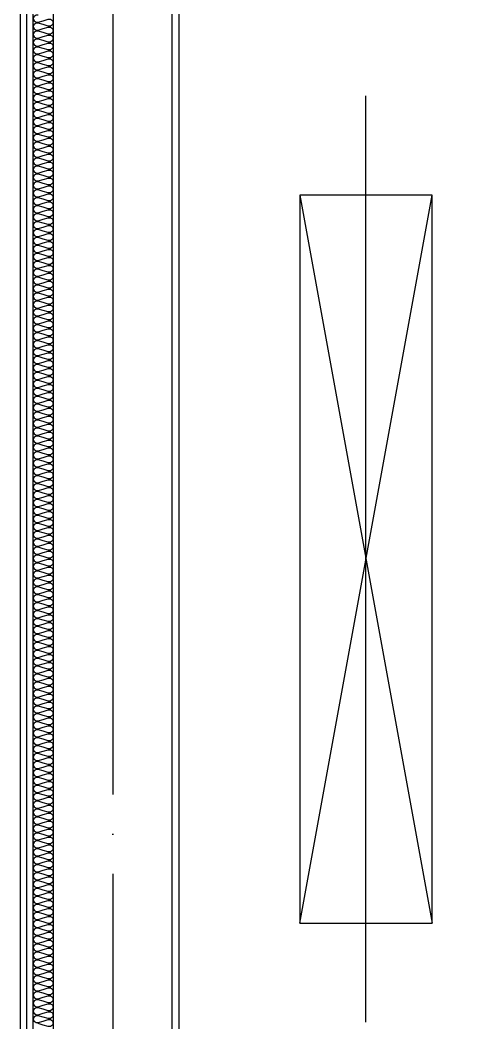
# Model space of a CAD drawing. Extents: x 0 to 40850, y 0 to 28500.
# Drawn here: x 9928 to 10608, y 10947 to 12462 of the extents above; entities that cross this region are included whole.
import ezdxf

# ---------------------------------------------------------------- set-up
doc = ezdxf.new("R2010")
doc.units = 0
doc.header["$LTSCALE"] = 60
doc.header["$MEASUREMENT"] = 0
doc.linetypes.add('CEN', pattern=[62, 60, -1, 0, -1])
for name, color, linetype in [('2', 2, 'CONTINUOUS'), ('4', 4, 'CONTINUOUS'), ('7', 7, 'CONTINUOUS'), ('8', 8, 'CONTINUOUS'), ('CEN', 1, 'CEN'), ('INSUL', 9, 'CONTINUOUS')]:
    doc.layers.add(name, color=color, linetype=linetype)

msp = doc.modelspace()

# ---------------------------------------------------------------- linework, layer by layer
at = {"layer": '2'}
for p, q in [((9938.3, 9767), (9938.3, 13547)), ((9948.3, 9777), (9948.3, 13547))]:
    msp.add_line(p, q, dxfattribs=at)
at = {"layer": '4'}
for p, q in [((10451.2, 10947.5), (10451.2, 12347.5)), ((10351.2, 12197.5), (10551.2, 11097.5)), ((10351.2, 11097.5), (10551.2, 12197.5))]:
    msp.add_line(p, q, dxfattribs=at)
msp.add_lwpolyline([(10351.2, 11097.5), (10551.2, 11097.5), (10551.2, 12197.5), (10351.2, 12197.5)], close=True, dxfattribs=at)
at = {"layer": '7'}
msp.add_lwpolyline([(12018.3, 12687), (12018.3, 12507), (12778.3, 12507), (12778.3, 9947), (10158.3, 9947), (10158.3, 12507), (10918.3, 12507), (10918.3, 12687), (10158.3, 12687), (10158.3, 13587), (9978.3, 13587), (9978.3, 10402), (9988.3, 10392), (9988.3, 9957), (9978.3, 9957), (9978.3, 9767), (12958.3, 9767), (12958.3, 9957), (12948.3, 9957), (12948.3, 10392), (12958.3, 10402), (12958.3, 13587), (12778.3, 13587), (12778.3, 12687)], close=True, dxfattribs=at)
at = {"layer": '8'}
for p, q in [((9928.3, 22332), (9928.3, 6042)), ((10168.3, 22332), (10168.3, 6042))]:
    msp.add_line(p, q, dxfattribs=at)
at = {"layer": 'CEN'}
msp.add_line((10068.3, 22332), (10068.3, 6042), dxfattribs=at)
at = {"layer": 'INSUL'}
for points in [[(9955.8, 12469.5), (9952.5, 12469.5), (9949.5, 12467.7), (9948.3, 12464.4), (9949.5, 12461.1), (9952.5, 12459), (9955.8, 12459), (9963.3, 12461.3), (9970.8, 12463.5), (9974.1, 12463.5), (9977.1, 12461.7), (9978.3, 12458.4), (9977.1, 12455.1), (9974.1, 12453), (9970.8, 12453), (9963.3, 12455.3), (9955.8, 12457.5)], [(9955.8, 12457.5), (9952.5, 12457.5), (9949.5, 12455.7), (9948.3, 12452.4), (9949.5, 12449.1), (9952.5, 12447), (9955.8, 12447), (9963.3, 12449.3), (9970.8, 12451.5), (9974.1, 12451.5), (9977.1, 12449.7), (9978.3, 12446.4), (9977.1, 12443.1), (9974.1, 12441), (9970.8, 12441), (9963.3, 12443.3), (9955.8, 12445.5)], [(9955.8, 12445.5), (9952.5, 12445.5), (9949.5, 12443.7), (9948.3, 12440.4), (9949.5, 12437.1), (9952.5, 12435), (9955.8, 12435), (9963.3, 12437.3), (9970.8, 12439.5), (9974.1, 12439.5), (9977.1, 12437.7), (9978.3, 12434.4), (9977.1, 12431.1), (9974.1, 12429), (9970.8, 12429), (9963.3, 12431.3), (9955.8, 12433.5)], [(9955.8, 12433.5), (9952.5, 12433.5), (9949.5, 12431.7), (9948.3, 12428.4), (9949.5, 12425.1), (9952.5, 12423), (9955.8, 12423), (9963.3, 12425.3), (9970.8, 12427.5), (9974.1, 12427.5), (9977.1, 12425.7), (9978.3, 12422.4), (9977.1, 12419.1), (9974.1, 12417), (9970.8, 12417), (9963.3, 12419.3), (9955.8, 12421.5)], [(9955.8, 12421.5), (9952.5, 12421.5), (9949.5, 12419.7), (9948.3, 12416.4), (9949.5, 12413.1), (9952.5, 12411), (9955.8, 12411), (9963.3, 12413.3), (9970.8, 12415.5), (9974.1, 12415.5), (9977.1, 12413.7), (9978.3, 12410.4), (9977.1, 12407.1), (9974.1, 12405), (9970.8, 12405), (9963.3, 12407.3), (9955.8, 12409.5)], [(9955.8, 12409.5), (9952.5, 12409.5), (9949.5, 12407.7), (9948.3, 12404.4), (9949.5, 12401.1), (9952.5, 12399), (9955.8, 12399), (9963.3, 12401.3), (9970.8, 12403.5), (9974.1, 12403.5), (9977.1, 12401.7), (9978.3, 12398.4), (9977.1, 12395.1), (9974.1, 12393), (9970.8, 12393), (9963.3, 12395.3), (9955.8, 12397.5)], [(9955.8, 12397.5), (9952.5, 12397.5), (9949.5, 12395.7), (9948.3, 12392.4), (9949.5, 12389.1), (9952.5, 12387), (9955.8, 12387), (9963.3, 12389.3), (9970.8, 12391.5), (9974.1, 12391.5), (9977.1, 12389.7), (9978.3, 12386.4), (9977.1, 12383.1), (9974.1, 12381), (9970.8, 12381), (9963.3, 12383.3), (9955.8, 12385.5)], [(9955.8, 12385.5), (9952.5, 12385.5), (9949.5, 12383.7), (9948.3, 12380.4), (9949.5, 12377.1), (9952.5, 12375), (9955.8, 12375), (9963.3, 12377.3), (9970.8, 12379.5), (9974.1, 12379.5), (9977.1, 12377.7), (9978.3, 12374.4), (9977.1, 12371.1), (9974.1, 12369), (9970.8, 12369), (9963.3, 12371.3), (9955.8, 12373.5)], [(9955.8, 12373.5), (9952.5, 12373.5), (9949.5, 12371.7), (9948.3, 12368.4), (9949.5, 12365.1), (9952.5, 12363), (9955.8, 12363), (9963.3, 12365.3), (9970.8, 12367.5), (9974.1, 12367.5), (9977.1, 12365.7), (9978.3, 12362.4), (9977.1, 12359.1), (9974.1, 12357), (9970.8, 12357), (9963.3, 12359.3), (9955.8, 12361.5)], [(9955.8, 12361.5), (9952.5, 12361.5), (9949.5, 12359.7), (9948.3, 12356.4), (9949.5, 12353.1), (9952.5, 12351), (9955.8, 12351), (9963.3, 12353.3), (9970.8, 12355.5), (9974.1, 12355.5), (9977.1, 12353.7), (9978.3, 12350.4), (9977.1, 12347.1), (9974.1, 12345), (9970.8, 12345), (9963.3, 12347.3), (9955.8, 12349.5)], [(9955.8, 12349.5), (9952.5, 12349.5), (9949.5, 12347.7), (9948.3, 12344.4), (9949.5, 12341.1), (9952.5, 12339), (9955.8, 12339), (9963.3, 12341.3), (9970.8, 12343.5), (9974.1, 12343.5), (9977.1, 12341.7), (9978.3, 12338.4), (9977.1, 12335.1), (9974.1, 12333), (9970.8, 12333), (9963.3, 12335.3), (9955.8, 12337.5)], [(9955.8, 12337.5), (9952.5, 12337.5), (9949.5, 12335.7), (9948.3, 12332.4), (9949.5, 12329.1), (9952.5, 12327), (9955.8, 12327), (9963.3, 12329.3), (9970.8, 12331.5), (9974.1, 12331.5), (9977.1, 12329.7), (9978.3, 12326.4), (9977.1, 12323.1), (9974.1, 12321), (9970.8, 12321), (9963.3, 12323.3), (9955.8, 12325.5)], [(9955.8, 12325.5), (9952.5, 12325.5), (9949.5, 12323.7), (9948.3, 12320.4), (9949.5, 12317.1), (9952.5, 12315), (9955.8, 12315), (9963.3, 12317.3), (9970.8, 12319.5), (9974.1, 12319.5), (9977.1, 12317.7), (9978.3, 12314.4), (9977.1, 12311.1), (9974.1, 12309), (9970.8, 12309), (9963.3, 12311.3), (9955.8, 12313.5)], [(9955.8, 12313.5), (9952.5, 12313.5), (9949.5, 12311.7), (9948.3, 12308.4), (9949.5, 12305.1), (9952.5, 12303), (9955.8, 12303), (9963.3, 12305.3), (9970.8, 12307.5), (9974.1, 12307.5), (9977.1, 12305.7), (9978.3, 12302.4), (9977.1, 12299.1), (9974.1, 12297), (9970.8, 12297), (9963.3, 12299.3), (9955.8, 12301.5)], [(9955.8, 12301.5), (9952.5, 12301.5), (9949.5, 12299.7), (9948.3, 12296.4), (9949.5, 12293.1), (9952.5, 12291), (9955.8, 12291), (9963.3, 12293.3), (9970.8, 12295.5), (9974.1, 12295.5), (9977.1, 12293.7), (9978.3, 12290.4), (9977.1, 12287.1), (9974.1, 12285), (9970.8, 12285), (9963.3, 12287.3), (9955.8, 12289.5)], [(9955.8, 12289.5), (9952.5, 12289.5), (9949.5, 12287.7), (9948.3, 12284.4), (9949.5, 12281.1), (9952.5, 12279), (9955.8, 12279), (9963.3, 12281.3), (9970.8, 12283.5), (9974.1, 12283.5), (9977.1, 12281.7), (9978.3, 12278.4), (9977.1, 12275.1), (9974.1, 12273), (9970.8, 12273), (9963.3, 12275.3), (9955.8, 12277.5)], [(9955.8, 12277.5), (9952.5, 12277.5), (9949.5, 12275.7), (9948.3, 12272.4), (9949.5, 12269.1), (9952.5, 12267), (9955.8, 12267), (9963.3, 12269.3), (9970.8, 12271.5), (9974.1, 12271.5), (9977.1, 12269.7), (9978.3, 12266.4), (9977.1, 12263.1), (9974.1, 12261), (9970.8, 12261), (9963.3, 12263.3), (9955.8, 12265.5)], [(9955.8, 12265.5), (9952.5, 12265.5), (9949.5, 12263.7), (9948.3, 12260.4), (9949.5, 12257.1), (9952.5, 12255), (9955.8, 12255), (9963.3, 12257.3), (9970.8, 12259.5), (9974.1, 12259.5), (9977.1, 12257.7), (9978.3, 12254.4), (9977.1, 12251.1), (9974.1, 12249), (9970.8, 12249), (9963.3, 12251.3), (9955.8, 12253.5)], [(9955.8, 12253.5), (9952.5, 12253.5), (9949.5, 12251.7), (9948.3, 12248.4), (9949.5, 12245.1), (9952.5, 12243), (9955.8, 12243), (9963.3, 12245.3), (9970.8, 12247.5), (9974.1, 12247.5), (9977.1, 12245.7), (9978.3, 12242.4), (9977.1, 12239.1), (9974.1, 12237), (9970.8, 12237), (9963.3, 12239.3), (9955.8, 12241.5)], [(9955.8, 12241.5), (9952.5, 12241.5), (9949.5, 12239.7), (9948.3, 12236.4), (9949.5, 12233.1), (9952.5, 12231), (9955.8, 12231), (9963.3, 12233.3), (9970.8, 12235.5), (9974.1, 12235.5), (9977.1, 12233.7), (9978.3, 12230.4), (9977.1, 12227.1), (9974.1, 12225), (9970.8, 12225), (9963.3, 12227.3), (9955.8, 12229.5)], [(9955.8, 12229.5), (9952.5, 12229.5), (9949.5, 12227.7), (9948.3, 12224.4), (9949.5, 12221.1), (9952.5, 12219), (9955.8, 12219), (9963.3, 12221.3), (9970.8, 12223.5), (9974.1, 12223.5), (9977.1, 12221.7), (9978.3, 12218.4), (9977.1, 12215.1), (9974.1, 12213), (9970.8, 12213), (9963.3, 12215.3), (9955.8, 12217.5)], [(9955.8, 12217.5), (9952.5, 12217.5), (9949.5, 12215.7), (9948.3, 12212.4), (9949.5, 12209.1), (9952.5, 12207), (9955.8, 12207), (9963.3, 12209.3), (9970.8, 12211.5), (9974.1, 12211.5), (9977.1, 12209.7), (9978.3, 12206.4), (9977.1, 12203.1), (9974.1, 12201), (9970.8, 12201), (9963.3, 12203.3), (9955.8, 12205.5)], [(9955.8, 12205.5), (9952.5, 12205.5), (9949.5, 12203.7), (9948.3, 12200.4), (9949.5, 12197.1), (9952.5, 12195), (9955.8, 12195), (9963.3, 12197.3), (9970.8, 12199.5), (9974.1, 12199.5), (9977.1, 12197.7), (9978.3, 12194.4), (9977.1, 12191.1), (9974.1, 12189), (9970.8, 12189), (9963.3, 12191.3), (9955.8, 12193.5)], [(9955.8, 12193.5), (9952.5, 12193.5), (9949.5, 12191.7), (9948.3, 12188.4), (9949.5, 12185.1), (9952.5, 12183), (9955.8, 12183), (9963.3, 12185.3), (9970.8, 12187.5), (9974.1, 12187.5), (9977.1, 12185.7), (9978.3, 12182.4), (9977.1, 12179.1), (9974.1, 12177), (9970.8, 12177), (9963.3, 12179.3), (9955.8, 12181.5)], [(9955.8, 12181.5), (9952.5, 12181.5), (9949.5, 12179.7), (9948.3, 12176.4), (9949.5, 12173.1), (9952.5, 12171), (9955.8, 12171), (9963.3, 12173.3), (9970.8, 12175.5), (9974.1, 12175.5), (9977.1, 12173.7), (9978.3, 12170.4), (9977.1, 12167.1), (9974.1, 12165), (9970.8, 12165), (9963.3, 12167.3), (9955.8, 12169.5)], [(9955.8, 12169.5), (9952.5, 12169.5), (9949.5, 12167.7), (9948.3, 12164.4), (9949.5, 12161.1), (9952.5, 12159), (9955.8, 12159), (9963.3, 12161.3), (9970.8, 12163.5), (9974.1, 12163.5), (9977.1, 12161.7), (9978.3, 12158.4), (9977.1, 12155.1), (9974.1, 12153), (9970.8, 12153), (9963.3, 12155.3), (9955.8, 12157.5)], [(9955.8, 12157.5), (9952.5, 12157.5), (9949.5, 12155.7), (9948.3, 12152.4), (9949.5, 12149.1), (9952.5, 12147), (9955.8, 12147), (9963.3, 12149.3), (9970.8, 12151.5), (9974.1, 12151.5), (9977.1, 12149.7), (9978.3, 12146.4), (9977.1, 12143.1), (9974.1, 12141), (9970.8, 12141), (9963.3, 12143.3), (9955.8, 12145.5)], [(9955.8, 12145.5), (9952.5, 12145.5), (9949.5, 12143.7), (9948.3, 12140.4), (9949.5, 12137.1), (9952.5, 12135), (9955.8, 12135), (9963.3, 12137.3), (9970.8, 12139.5), (9974.1, 12139.5), (9977.1, 12137.7), (9978.3, 12134.4), (9977.1, 12131.1), (9974.1, 12129), (9970.8, 12129), (9963.3, 12131.3), (9955.8, 12133.5)], [(9955.8, 12133.5), (9952.5, 12133.5), (9949.5, 12131.7), (9948.3, 12128.4), (9949.5, 12125.1), (9952.5, 12123), (9955.8, 12123), (9963.3, 12125.3), (9970.8, 12127.5), (9974.1, 12127.5), (9977.1, 12125.7), (9978.3, 12122.4), (9977.1, 12119.1), (9974.1, 12117), (9970.8, 12117), (9963.3, 12119.3), (9955.8, 12121.5)], [(9955.8, 12121.5), (9952.5, 12121.5), (9949.5, 12119.7), (9948.3, 12116.4), (9949.5, 12113.1), (9952.5, 12111), (9955.8, 12111), (9963.3, 12113.3), (9970.8, 12115.5), (9974.1, 12115.5), (9977.1, 12113.7), (9978.3, 12110.4), (9977.1, 12107.1), (9974.1, 12105), (9970.8, 12105), (9963.3, 12107.3), (9955.8, 12109.5)], [(9955.8, 12109.5), (9952.5, 12109.5), (9949.5, 12107.7), (9948.3, 12104.4), (9949.5, 12101.1), (9952.5, 12099), (9955.8, 12099), (9963.3, 12101.3), (9970.8, 12103.5), (9974.1, 12103.5), (9977.1, 12101.7), (9978.3, 12098.4), (9977.1, 12095.1), (9974.1, 12093), (9970.8, 12093), (9963.3, 12095.3), (9955.8, 12097.5)], [(9955.8, 12097.5), (9952.5, 12097.5), (9949.5, 12095.7), (9948.3, 12092.4), (9949.5, 12089.1), (9952.5, 12087), (9955.8, 12087), (9963.3, 12089.3), (9970.8, 12091.5), (9974.1, 12091.5), (9977.1, 12089.7), (9978.3, 12086.4), (9977.1, 12083.1), (9974.1, 12081), (9970.8, 12081), (9963.3, 12083.3), (9955.8, 12085.5)], [(9955.8, 12085.5), (9952.5, 12085.5), (9949.5, 12083.7), (9948.3, 12080.4), (9949.5, 12077.1), (9952.5, 12075), (9955.8, 12075), (9963.3, 12077.3), (9970.8, 12079.5), (9974.1, 12079.5), (9977.1, 12077.7), (9978.3, 12074.4), (9977.1, 12071.1), (9974.1, 12069), (9970.8, 12069), (9963.3, 12071.3), (9955.8, 12073.5)], [(9955.8, 12073.5), (9952.5, 12073.5), (9949.5, 12071.7), (9948.3, 12068.4), (9949.5, 12065.1), (9952.5, 12063), (9955.8, 12063), (9963.3, 12065.3), (9970.8, 12067.5), (9974.1, 12067.5), (9977.1, 12065.7), (9978.3, 12062.4), (9977.1, 12059.1), (9974.1, 12057), (9970.8, 12057), (9963.3, 12059.3), (9955.8, 12061.5)], [(9955.8, 12061.5), (9952.5, 12061.5), (9949.5, 12059.7), (9948.3, 12056.4), (9949.5, 12053.1), (9952.5, 12051), (9955.8, 12051), (9963.3, 12053.3), (9970.8, 12055.5), (9974.1, 12055.5), (9977.1, 12053.7), (9978.3, 12050.4), (9977.1, 12047.1), (9974.1, 12045), (9970.8, 12045), (9963.3, 12047.3), (9955.8, 12049.5)], [(9955.8, 12049.5), (9952.5, 12049.5), (9949.5, 12047.7), (9948.3, 12044.4), (9949.5, 12041.1), (9952.5, 12039), (9955.8, 12039), (9963.3, 12041.3), (9970.8, 12043.5), (9974.1, 12043.5), (9977.1, 12041.7), (9978.3, 12038.4), (9977.1, 12035.1), (9974.1, 12033), (9970.8, 12033), (9963.3, 12035.3), (9955.8, 12037.5)], [(9955.8, 12037.5), (9952.5, 12037.5), (9949.5, 12035.7), (9948.3, 12032.4), (9949.5, 12029.1), (9952.5, 12027), (9955.8, 12027), (9963.3, 12029.3), (9970.8, 12031.5), (9974.1, 12031.5), (9977.1, 12029.7), (9978.3, 12026.4), (9977.1, 12023.1), (9974.1, 12021), (9970.8, 12021), (9963.3, 12023.3), (9955.8, 12025.5)], [(9955.8, 12025.5), (9952.5, 12025.5), (9949.5, 12023.7), (9948.3, 12020.4), (9949.5, 12017.1), (9952.5, 12015), (9955.8, 12015), (9963.3, 12017.3), (9970.8, 12019.5), (9974.1, 12019.5), (9977.1, 12017.7), (9978.3, 12014.4), (9977.1, 12011.1), (9974.1, 12009), (9970.8, 12009), (9963.3, 12011.3), (9955.8, 12013.5)], [(9955.8, 12013.5), (9952.5, 12013.5), (9949.5, 12011.7), (9948.3, 12008.4), (9949.5, 12005.1), (9952.5, 12003), (9955.8, 12003), (9963.3, 12005.3), (9970.8, 12007.5), (9974.1, 12007.5), (9977.1, 12005.7), (9978.3, 12002.4), (9977.1, 11999.1), (9974.1, 11997), (9970.8, 11997), (9963.3, 11999.3), (9955.8, 12001.5)], [(9955.8, 12001.5), (9952.5, 12001.5), (9949.5, 11999.7), (9948.3, 11996.4), (9949.5, 11993.1), (9952.5, 11991), (9955.8, 11991), (9963.3, 11993.3), (9970.8, 11995.5), (9974.1, 11995.5), (9977.1, 11993.7), (9978.3, 11990.4), (9977.1, 11987.1), (9974.1, 11985), (9970.8, 11985), (9963.3, 11987.3), (9955.8, 11989.5)], [(9955.8, 11989.5), (9952.5, 11989.5), (9949.5, 11987.7), (9948.3, 11984.4), (9949.5, 11981.1), (9952.5, 11979), (9955.8, 11979), (9963.3, 11981.3), (9970.8, 11983.5), (9974.1, 11983.5), (9977.1, 11981.7), (9978.3, 11978.4), (9977.1, 11975.1), (9974.1, 11973), (9970.8, 11973), (9963.3, 11975.3), (9955.8, 11977.5)], [(9955.8, 11977.5), (9952.5, 11977.5), (9949.5, 11975.7), (9948.3, 11972.4), (9949.5, 11969.1), (9952.5, 11967), (9955.8, 11967), (9963.3, 11969.3), (9970.8, 11971.5), (9974.1, 11971.5), (9977.1, 11969.7), (9978.3, 11966.4), (9977.1, 11963.1), (9974.1, 11961), (9970.8, 11961), (9963.3, 11963.3), (9955.8, 11965.5)], [(9955.8, 11965.5), (9952.5, 11965.5), (9949.5, 11963.7), (9948.3, 11960.4), (9949.5, 11957.1), (9952.5, 11955), (9955.8, 11955), (9963.3, 11957.3), (9970.8, 11959.5), (9974.1, 11959.5), (9977.1, 11957.7), (9978.3, 11954.4), (9977.1, 11951.1), (9974.1, 11949), (9970.8, 11949), (9963.3, 11951.3), (9955.8, 11953.5)], [(9955.8, 11953.5), (9952.5, 11953.5), (9949.5, 11951.7), (9948.3, 11948.4), (9949.5, 11945.1), (9952.5, 11943), (9955.8, 11943), (9963.3, 11945.3), (9970.8, 11947.5), (9974.1, 11947.5), (9977.1, 11945.7), (9978.3, 11942.4), (9977.1, 11939.1), (9974.1, 11937), (9970.8, 11937), (9963.3, 11939.3), (9955.8, 11941.5)], [(9955.8, 11941.5), (9952.5, 11941.5), (9949.5, 11939.7), (9948.3, 11936.4), (9949.5, 11933.1), (9952.5, 11931), (9955.8, 11931), (9963.3, 11933.3), (9970.8, 11935.5), (9974.1, 11935.5), (9977.1, 11933.7), (9978.3, 11930.4), (9977.1, 11927.1), (9974.1, 11925), (9970.8, 11925), (9963.3, 11927.3), (9955.8, 11929.5)], [(9955.8, 11929.5), (9952.5, 11929.5), (9949.5, 11927.7), (9948.3, 11924.4), (9949.5, 11921.1), (9952.5, 11919), (9955.8, 11919), (9963.3, 11921.3), (9970.8, 11923.5), (9974.1, 11923.5), (9977.1, 11921.7), (9978.3, 11918.4), (9977.1, 11915.1), (9974.1, 11913), (9970.8, 11913), (9963.3, 11915.3), (9955.8, 11917.5)], [(9955.8, 11917.5), (9952.5, 11917.5), (9949.5, 11915.7), (9948.3, 11912.4), (9949.5, 11909.1), (9952.5, 11907), (9955.8, 11907), (9963.3, 11909.3), (9970.8, 11911.5), (9974.1, 11911.5), (9977.1, 11909.7), (9978.3, 11906.4), (9977.1, 11903.1), (9974.1, 11901), (9970.8, 11901), (9963.3, 11903.3), (9955.8, 11905.5)], [(9955.8, 11905.5), (9952.5, 11905.5), (9949.5, 11903.7), (9948.3, 11900.4), (9949.5, 11897.1), (9952.5, 11895), (9955.8, 11895), (9963.3, 11897.3), (9970.8, 11899.5), (9974.1, 11899.5), (9977.1, 11897.7), (9978.3, 11894.4), (9977.1, 11891.1), (9974.1, 11889), (9970.8, 11889), (9963.3, 11891.3), (9955.8, 11893.5)], [(9955.8, 11893.5), (9952.5, 11893.5), (9949.5, 11891.7), (9948.3, 11888.4), (9949.5, 11885.1), (9952.5, 11883), (9955.8, 11883), (9963.3, 11885.3), (9970.8, 11887.5), (9974.1, 11887.5), (9977.1, 11885.7), (9978.3, 11882.4), (9977.1, 11879.1), (9974.1, 11877), (9970.8, 11877), (9963.3, 11879.3), (9955.8, 11881.5)], [(9955.8, 11881.5), (9952.5, 11881.5), (9949.5, 11879.7), (9948.3, 11876.4), (9949.5, 11873.1), (9952.5, 11871), (9955.8, 11871), (9963.3, 11873.3), (9970.8, 11875.5), (9974.1, 11875.5), (9977.1, 11873.7), (9978.3, 11870.4), (9977.1, 11867.1), (9974.1, 11865), (9970.8, 11865), (9963.3, 11867.3), (9955.8, 11869.5)], [(9955.8, 11869.5), (9952.5, 11869.5), (9949.5, 11867.7), (9948.3, 11864.4), (9949.5, 11861.1), (9952.5, 11859), (9955.8, 11859), (9963.3, 11861.3), (9970.8, 11863.5), (9974.1, 11863.5), (9977.1, 11861.7), (9978.3, 11858.4), (9977.1, 11855.1), (9974.1, 11853), (9970.8, 11853), (9963.3, 11855.3), (9955.8, 11857.5)], [(9955.8, 11857.5), (9952.5, 11857.5), (9949.5, 11855.7), (9948.3, 11852.4), (9949.5, 11849.1), (9952.5, 11847), (9955.8, 11847), (9963.3, 11849.3), (9970.8, 11851.5), (9974.1, 11851.5), (9977.1, 11849.7), (9978.3, 11846.4), (9977.1, 11843.1), (9974.1, 11841), (9970.8, 11841), (9963.3, 11843.3), (9955.8, 11845.5)], [(9955.8, 11845.5), (9952.5, 11845.5), (9949.5, 11843.7), (9948.3, 11840.4), (9949.5, 11837.1), (9952.5, 11835), (9955.8, 11835), (9963.3, 11837.3), (9970.8, 11839.5), (9974.1, 11839.5), (9977.1, 11837.7), (9978.3, 11834.4), (9977.1, 11831.1), (9974.1, 11829), (9970.8, 11829), (9963.3, 11831.3), (9955.8, 11833.5)], [(9955.8, 11833.5), (9952.5, 11833.5), (9949.5, 11831.7), (9948.3, 11828.4), (9949.5, 11825.1), (9952.5, 11823), (9955.8, 11823), (9963.3, 11825.3), (9970.8, 11827.5), (9974.1, 11827.5), (9977.1, 11825.7), (9978.3, 11822.4), (9977.1, 11819.1), (9974.1, 11817), (9970.8, 11817), (9963.3, 11819.3), (9955.8, 11821.5)], [(9955.8, 11821.5), (9952.5, 11821.5), (9949.5, 11819.7), (9948.3, 11816.4), (9949.5, 11813.1), (9952.5, 11811), (9955.8, 11811), (9963.3, 11813.3), (9970.8, 11815.5), (9974.1, 11815.5), (9977.1, 11813.7), (9978.3, 11810.4), (9977.1, 11807.1), (9974.1, 11805), (9970.8, 11805), (9963.3, 11807.3), (9955.8, 11809.5)], [(9955.8, 11809.5), (9952.5, 11809.5), (9949.5, 11807.7), (9948.3, 11804.4), (9949.5, 11801.1), (9952.5, 11799), (9955.8, 11799), (9963.3, 11801.3), (9970.8, 11803.5), (9974.1, 11803.5), (9977.1, 11801.7), (9978.3, 11798.4), (9977.1, 11795.1), (9974.1, 11793), (9970.8, 11793), (9963.3, 11795.3), (9955.8, 11797.5)], [(9955.8, 11797.5), (9952.5, 11797.5), (9949.5, 11795.7), (9948.3, 11792.4), (9949.5, 11789.1), (9952.5, 11787), (9955.8, 11787), (9963.3, 11789.3), (9970.8, 11791.5), (9974.1, 11791.5), (9977.1, 11789.7), (9978.3, 11786.4), (9977.1, 11783.1), (9974.1, 11781), (9970.8, 11781), (9963.3, 11783.3), (9955.8, 11785.5)], [(9955.8, 11785.5), (9952.5, 11785.5), (9949.5, 11783.7), (9948.3, 11780.4), (9949.5, 11777.1), (9952.5, 11775), (9955.8, 11775), (9963.3, 11777.3), (9970.8, 11779.5), (9974.1, 11779.5), (9977.1, 11777.7), (9978.3, 11774.4), (9977.1, 11771.1), (9974.1, 11769), (9970.8, 11769), (9963.3, 11771.3), (9955.8, 11773.5)], [(9955.8, 11773.5), (9952.5, 11773.5), (9949.5, 11771.7), (9948.3, 11768.4), (9949.5, 11765.1), (9952.5, 11763), (9955.8, 11763), (9963.3, 11765.3), (9970.8, 11767.5), (9974.1, 11767.5), (9977.1, 11765.7), (9978.3, 11762.4), (9977.1, 11759.1), (9974.1, 11757), (9970.8, 11757), (9963.3, 11759.3), (9955.8, 11761.5)], [(9955.8, 11761.5), (9952.5, 11761.5), (9949.5, 11759.7), (9948.3, 11756.4), (9949.5, 11753.1), (9952.5, 11751), (9955.8, 11751), (9963.3, 11753.3), (9970.8, 11755.5), (9974.1, 11755.5), (9977.1, 11753.7), (9978.3, 11750.4), (9977.1, 11747.1), (9974.1, 11745), (9970.8, 11745), (9963.3, 11747.3), (9955.8, 11749.5)], [(9955.8, 11749.5), (9952.5, 11749.5), (9949.5, 11747.7), (9948.3, 11744.4), (9949.5, 11741.1), (9952.5, 11739), (9955.8, 11739), (9963.3, 11741.3), (9970.8, 11743.5), (9974.1, 11743.5), (9977.1, 11741.7), (9978.3, 11738.4), (9977.1, 11735.1), (9974.1, 11733), (9970.8, 11733), (9963.3, 11735.3), (9955.8, 11737.5)], [(9955.8, 11737.5), (9952.5, 11737.5), (9949.5, 11735.7), (9948.3, 11732.4), (9949.5, 11729.1), (9952.5, 11727), (9955.8, 11727), (9963.3, 11729.3), (9970.8, 11731.5), (9974.1, 11731.5), (9977.1, 11729.7), (9978.3, 11726.4), (9977.1, 11723.1), (9974.1, 11721), (9970.8, 11721), (9963.3, 11723.3), (9955.8, 11725.5)], [(9955.8, 11725.5), (9952.5, 11725.5), (9949.5, 11723.7), (9948.3, 11720.4), (9949.5, 11717.1), (9952.5, 11715), (9955.8, 11715), (9963.3, 11717.3), (9970.8, 11719.5), (9974.1, 11719.5), (9977.1, 11717.7), (9978.3, 11714.4), (9977.1, 11711.1), (9974.1, 11709), (9970.8, 11709), (9963.3, 11711.3), (9955.8, 11713.5)], [(9955.8, 11713.5), (9952.5, 11713.5), (9949.5, 11711.7), (9948.3, 11708.4), (9949.5, 11705.1), (9952.5, 11703), (9955.8, 11703), (9963.3, 11705.3), (9970.8, 11707.5), (9974.1, 11707.5), (9977.1, 11705.7), (9978.3, 11702.4), (9977.1, 11699.1), (9974.1, 11697), (9970.8, 11697), (9963.3, 11699.3), (9955.8, 11701.5)], [(9955.8, 11701.5), (9952.5, 11701.5), (9949.5, 11699.7), (9948.3, 11696.4), (9949.5, 11693.1), (9952.5, 11691), (9955.8, 11691), (9963.3, 11693.3), (9970.8, 11695.5), (9974.1, 11695.5), (9977.1, 11693.7), (9978.3, 11690.4), (9977.1, 11687.1), (9974.1, 11685), (9970.8, 11685), (9963.3, 11687.3), (9955.8, 11689.5)], [(9955.8, 11689.5), (9952.5, 11689.5), (9949.5, 11687.7), (9948.3, 11684.4), (9949.5, 11681.1), (9952.5, 11679), (9955.8, 11679), (9963.3, 11681.3), (9970.8, 11683.5), (9974.1, 11683.5), (9977.1, 11681.7), (9978.3, 11678.4), (9977.1, 11675.1), (9974.1, 11673), (9970.8, 11673), (9963.3, 11675.3), (9955.8, 11677.5)], [(9955.8, 11677.5), (9952.5, 11677.5), (9949.5, 11675.7), (9948.3, 11672.4), (9949.5, 11669.1), (9952.5, 11667), (9955.8, 11667), (9963.3, 11669.3), (9970.8, 11671.5), (9974.1, 11671.5), (9977.1, 11669.7), (9978.3, 11666.4), (9977.1, 11663.1), (9974.1, 11661), (9970.8, 11661), (9963.3, 11663.3), (9955.8, 11665.5)], [(9955.8, 11665.5), (9952.5, 11665.5), (9949.5, 11663.7), (9948.3, 11660.4), (9949.5, 11657.1), (9952.5, 11655), (9955.8, 11655), (9963.3, 11657.3), (9970.8, 11659.5), (9974.1, 11659.5), (9977.1, 11657.7), (9978.3, 11654.4), (9977.1, 11651.1), (9974.1, 11649), (9970.8, 11649), (9963.3, 11651.3), (9955.8, 11653.5)], [(9955.8, 11653.5), (9952.5, 11653.5), (9949.5, 11651.7), (9948.3, 11648.4), (9949.5, 11645.1), (9952.5, 11643), (9955.8, 11643), (9963.3, 11645.3), (9970.8, 11647.5), (9974.1, 11647.5), (9977.1, 11645.7), (9978.3, 11642.4), (9977.1, 11639.1), (9974.1, 11637), (9970.8, 11637), (9963.3, 11639.3), (9955.8, 11641.5)], [(9955.8, 11641.5), (9952.5, 11641.5), (9949.5, 11639.7), (9948.3, 11636.4), (9949.5, 11633.1), (9952.5, 11631), (9955.8, 11631), (9963.3, 11633.3), (9970.8, 11635.5), (9974.1, 11635.5), (9977.1, 11633.7), (9978.3, 11630.4), (9977.1, 11627.1), (9974.1, 11625), (9970.8, 11625), (9963.3, 11627.3), (9955.8, 11629.5)], [(9955.8, 11629.5), (9952.5, 11629.5), (9949.5, 11627.7), (9948.3, 11624.4), (9949.5, 11621.1), (9952.5, 11619), (9955.8, 11619), (9963.3, 11621.3), (9970.8, 11623.5), (9974.1, 11623.5), (9977.1, 11621.7), (9978.3, 11618.4), (9977.1, 11615.1), (9974.1, 11613), (9970.8, 11613), (9963.3, 11615.3), (9955.8, 11617.5)], [(9955.8, 11617.5), (9952.5, 11617.5), (9949.5, 11615.7), (9948.3, 11612.4), (9949.5, 11609.1), (9952.5, 11607), (9955.8, 11607), (9963.3, 11609.3), (9970.8, 11611.5), (9974.1, 11611.5), (9977.1, 11609.7), (9978.3, 11606.4), (9977.1, 11603.1), (9974.1, 11601), (9970.8, 11601), (9963.3, 11603.3), (9955.8, 11605.5)], [(9955.8, 11605.5), (9952.5, 11605.5), (9949.5, 11603.7), (9948.3, 11600.4), (9949.5, 11597.1), (9952.5, 11595), (9955.8, 11595), (9963.3, 11597.3), (9970.8, 11599.5), (9974.1, 11599.5), (9977.1, 11597.7), (9978.3, 11594.4), (9977.1, 11591.1), (9974.1, 11589), (9970.8, 11589), (9963.3, 11591.3), (9955.8, 11593.5)], [(9955.8, 11593.5), (9952.5, 11593.5), (9949.5, 11591.7), (9948.3, 11588.4), (9949.5, 11585.1), (9952.5, 11583), (9955.8, 11583), (9963.3, 11585.3), (9970.8, 11587.5), (9974.1, 11587.5), (9977.1, 11585.7), (9978.3, 11582.4), (9977.1, 11579.1), (9974.1, 11577), (9970.8, 11577), (9963.3, 11579.3), (9955.8, 11581.5)], [(9955.8, 11581.5), (9952.5, 11581.5), (9949.5, 11579.7), (9948.3, 11576.4), (9949.5, 11573.1), (9952.5, 11571), (9955.8, 11571), (9963.3, 11573.3), (9970.8, 11575.5), (9974.1, 11575.5), (9977.1, 11573.7), (9978.3, 11570.4), (9977.1, 11567.1), (9974.1, 11565), (9970.8, 11565), (9963.3, 11567.3), (9955.8, 11569.5)], [(9955.8, 11569.5), (9952.5, 11569.5), (9949.5, 11567.7), (9948.3, 11564.4), (9949.5, 11561.1), (9952.5, 11559), (9955.8, 11559), (9963.3, 11561.3), (9970.8, 11563.5), (9974.1, 11563.5), (9977.1, 11561.7), (9978.3, 11558.4), (9977.1, 11555.1), (9974.1, 11553), (9970.8, 11553), (9963.3, 11555.3), (9955.8, 11557.5)], [(9955.8, 11557.5), (9952.5, 11557.5), (9949.5, 11555.7), (9948.3, 11552.4), (9949.5, 11549.1), (9952.5, 11547), (9955.8, 11547), (9963.3, 11549.3), (9970.8, 11551.5), (9974.1, 11551.5), (9977.1, 11549.7), (9978.3, 11546.4), (9977.1, 11543.1), (9974.1, 11541), (9970.8, 11541), (9963.3, 11543.3), (9955.8, 11545.5)], [(9955.8, 11545.5), (9952.5, 11545.5), (9949.5, 11543.7), (9948.3, 11540.4), (9949.5, 11537.1), (9952.5, 11535), (9955.8, 11535), (9963.3, 11537.3), (9970.8, 11539.5), (9974.1, 11539.5), (9977.1, 11537.7), (9978.3, 11534.4), (9977.1, 11531.1), (9974.1, 11529), (9970.8, 11529), (9963.3, 11531.3), (9955.8, 11533.5)], [(9955.8, 11533.5), (9952.5, 11533.5), (9949.5, 11531.7), (9948.3, 11528.4), (9949.5, 11525.1), (9952.5, 11523), (9955.8, 11523), (9963.3, 11525.3), (9970.8, 11527.5), (9974.1, 11527.5), (9977.1, 11525.7), (9978.3, 11522.4), (9977.1, 11519.1), (9974.1, 11517), (9970.8, 11517), (9963.3, 11519.3), (9955.8, 11521.5)], [(9955.8, 11521.5), (9952.5, 11521.5), (9949.5, 11519.7), (9948.3, 11516.4), (9949.5, 11513.1), (9952.5, 11511), (9955.8, 11511), (9963.3, 11513.3), (9970.8, 11515.5), (9974.1, 11515.5), (9977.1, 11513.7), (9978.3, 11510.4), (9977.1, 11507.1), (9974.1, 11505), (9970.8, 11505), (9963.3, 11507.3), (9955.8, 11509.5)], [(9955.8, 11509.5), (9952.5, 11509.5), (9949.5, 11507.7), (9948.3, 11504.4), (9949.5, 11501.1), (9952.5, 11499), (9955.8, 11499), (9963.3, 11501.3), (9970.8, 11503.5), (9974.1, 11503.5), (9977.1, 11501.7), (9978.3, 11498.4), (9977.1, 11495.1), (9974.1, 11493), (9970.8, 11493), (9963.3, 11495.3), (9955.8, 11497.5)], [(9955.8, 11497.5), (9952.5, 11497.5), (9949.5, 11495.7), (9948.3, 11492.4), (9949.5, 11489.1), (9952.5, 11487), (9955.8, 11487), (9963.3, 11489.3), (9970.8, 11491.5), (9974.1, 11491.5), (9977.1, 11489.7), (9978.3, 11486.4), (9977.1, 11483.1), (9974.1, 11481), (9970.8, 11481), (9963.3, 11483.3), (9955.8, 11485.5)], [(9955.8, 11485.5), (9952.5, 11485.5), (9949.5, 11483.7), (9948.3, 11480.4), (9949.5, 11477.1), (9952.5, 11475), (9955.8, 11475), (9963.3, 11477.3), (9970.8, 11479.5), (9974.1, 11479.5), (9977.1, 11477.7), (9978.3, 11474.4), (9977.1, 11471.1), (9974.1, 11469), (9970.8, 11469), (9963.3, 11471.3), (9955.8, 11473.5)], [(9955.8, 11473.5), (9952.5, 11473.5), (9949.5, 11471.7), (9948.3, 11468.4), (9949.5, 11465.1), (9952.5, 11463), (9955.8, 11463), (9963.3, 11465.3), (9970.8, 11467.5), (9974.1, 11467.5), (9977.1, 11465.7), (9978.3, 11462.4), (9977.1, 11459.1), (9974.1, 11457), (9970.8, 11457), (9963.3, 11459.3), (9955.8, 11461.5)], [(9955.8, 11461.5), (9952.5, 11461.5), (9949.5, 11459.7), (9948.3, 11456.4), (9949.5, 11453.1), (9952.5, 11451), (9955.8, 11451), (9963.3, 11453.3), (9970.8, 11455.5), (9974.1, 11455.5), (9977.1, 11453.7), (9978.3, 11450.4), (9977.1, 11447.1), (9974.1, 11445), (9970.8, 11445), (9963.3, 11447.3), (9955.8, 11449.5)], [(9955.8, 11449.5), (9952.5, 11449.5), (9949.5, 11447.7), (9948.3, 11444.4), (9949.5, 11441.1), (9952.5, 11439), (9955.8, 11439), (9963.3, 11441.3), (9970.8, 11443.5), (9974.1, 11443.5), (9977.1, 11441.7), (9978.3, 11438.4), (9977.1, 11435.1), (9974.1, 11433), (9970.8, 11433), (9963.3, 11435.3), (9955.8, 11437.5)], [(9955.8, 11437.5), (9952.5, 11437.5), (9949.5, 11435.7), (9948.3, 11432.4), (9949.5, 11429.1), (9952.5, 11427), (9955.8, 11427), (9963.3, 11429.3), (9970.8, 11431.5), (9974.1, 11431.5), (9977.1, 11429.7), (9978.3, 11426.4), (9977.1, 11423.1), (9974.1, 11421), (9970.8, 11421), (9963.3, 11423.3), (9955.8, 11425.5)], [(9955.8, 11425.5), (9952.5, 11425.5), (9949.5, 11423.7), (9948.3, 11420.4), (9949.5, 11417.1), (9952.5, 11415), (9955.8, 11415), (9963.3, 11417.3), (9970.8, 11419.5), (9974.1, 11419.5), (9977.1, 11417.7), (9978.3, 11414.4), (9977.1, 11411.1), (9974.1, 11409), (9970.8, 11409), (9963.3, 11411.3), (9955.8, 11413.5)], [(9955.8, 11413.5), (9952.5, 11413.5), (9949.5, 11411.7), (9948.3, 11408.4), (9949.5, 11405.1), (9952.5, 11403), (9955.8, 11403), (9963.3, 11405.3), (9970.8, 11407.5), (9974.1, 11407.5), (9977.1, 11405.7), (9978.3, 11402.4), (9977.1, 11399.1), (9974.1, 11397), (9970.8, 11397), (9963.3, 11399.3), (9955.8, 11401.5)], [(9955.8, 11401.5), (9952.5, 11401.5), (9949.5, 11399.7), (9948.3, 11396.4), (9949.5, 11393.1), (9952.5, 11391), (9955.8, 11391), (9963.3, 11393.3), (9970.8, 11395.5), (9974.1, 11395.5), (9977.1, 11393.7), (9978.3, 11390.4), (9977.1, 11387.1), (9974.1, 11385), (9970.8, 11385), (9963.3, 11387.3), (9955.8, 11389.5)], [(9955.8, 11389.5), (9952.5, 11389.5), (9949.5, 11387.7), (9948.3, 11384.4), (9949.5, 11381.1), (9952.5, 11379), (9955.8, 11379), (9963.3, 11381.3), (9970.8, 11383.5), (9974.1, 11383.5), (9977.1, 11381.7), (9978.3, 11378.4), (9977.1, 11375.1), (9974.1, 11373), (9970.8, 11373), (9963.3, 11375.3), (9955.8, 11377.5)], [(9955.8, 11377.5), (9952.5, 11377.5), (9949.5, 11375.7), (9948.3, 11372.4), (9949.5, 11369.1), (9952.5, 11367), (9955.8, 11367), (9963.3, 11369.3), (9970.8, 11371.5), (9974.1, 11371.5), (9977.1, 11369.7), (9978.3, 11366.4), (9977.1, 11363.1), (9974.1, 11361), (9970.8, 11361), (9963.3, 11363.3), (9955.8, 11365.5)], [(9955.8, 11365.5), (9952.5, 11365.5), (9949.5, 11363.7), (9948.3, 11360.4), (9949.5, 11357.1), (9952.5, 11355), (9955.8, 11355), (9963.3, 11357.3), (9970.8, 11359.5), (9974.1, 11359.5), (9977.1, 11357.7), (9978.3, 11354.4), (9977.1, 11351.1), (9974.1, 11349), (9970.8, 11349), (9963.3, 11351.3), (9955.8, 11353.5)], [(9955.8, 11353.5), (9952.5, 11353.5), (9949.5, 11351.7), (9948.3, 11348.4), (9949.5, 11345.1), (9952.5, 11343), (9955.8, 11343), (9963.3, 11345.3), (9970.8, 11347.5), (9974.1, 11347.5), (9977.1, 11345.7), (9978.3, 11342.4), (9977.1, 11339.1), (9974.1, 11337), (9970.8, 11337), (9963.3, 11339.3), (9955.8, 11341.5)], [(9955.8, 11341.5), (9952.5, 11341.5), (9949.5, 11339.7), (9948.3, 11336.4), (9949.5, 11333.1), (9952.5, 11331), (9955.8, 11331), (9963.3, 11333.3), (9970.8, 11335.5), (9974.1, 11335.5), (9977.1, 11333.7), (9978.3, 11330.4), (9977.1, 11327.1), (9974.1, 11325), (9970.8, 11325), (9963.3, 11327.3), (9955.8, 11329.5)], [(9955.8, 11329.5), (9952.5, 11329.5), (9949.5, 11327.7), (9948.3, 11324.4), (9949.5, 11321.1), (9952.5, 11319), (9955.8, 11319), (9963.3, 11321.3), (9970.8, 11323.5), (9974.1, 11323.5), (9977.1, 11321.7), (9978.3, 11318.4), (9977.1, 11315.1), (9974.1, 11313), (9970.8, 11313), (9963.3, 11315.3), (9955.8, 11317.5)], [(9955.8, 11317.5), (9952.5, 11317.5), (9949.5, 11315.7), (9948.3, 11312.4), (9949.5, 11309.1), (9952.5, 11307), (9955.8, 11307), (9963.3, 11309.3), (9970.8, 11311.5), (9974.1, 11311.5), (9977.1, 11309.7), (9978.3, 11306.4), (9977.1, 11303.1), (9974.1, 11301), (9970.8, 11301), (9963.3, 11303.3), (9955.8, 11305.5)], [(9955.8, 11305.5), (9952.5, 11305.5), (9949.5, 11303.7), (9948.3, 11300.4), (9949.5, 11297.1), (9952.5, 11295), (9955.8, 11295), (9963.3, 11297.3), (9970.8, 11299.5), (9974.1, 11299.5), (9977.1, 11297.7), (9978.3, 11294.4), (9977.1, 11291.1), (9974.1, 11289), (9970.8, 11289), (9963.3, 11291.3), (9955.8, 11293.5)], [(9955.8, 11293.5), (9952.5, 11293.5), (9949.5, 11291.7), (9948.3, 11288.4), (9949.5, 11285.1), (9952.5, 11283), (9955.8, 11283), (9963.3, 11285.3), (9970.8, 11287.5), (9974.1, 11287.5), (9977.1, 11285.7), (9978.3, 11282.4), (9977.1, 11279.1), (9974.1, 11277), (9970.8, 11277), (9963.3, 11279.3), (9955.8, 11281.5)], [(9955.8, 11281.5), (9952.5, 11281.5), (9949.5, 11279.7), (9948.3, 11276.4), (9949.5, 11273.1), (9952.5, 11271), (9955.8, 11271), (9963.3, 11273.3), (9970.8, 11275.5), (9974.1, 11275.5), (9977.1, 11273.7), (9978.3, 11270.4), (9977.1, 11267.1), (9974.1, 11265), (9970.8, 11265), (9963.3, 11267.3), (9955.8, 11269.5)], [(9955.8, 11269.5), (9952.5, 11269.5), (9949.5, 11267.7), (9948.3, 11264.4), (9949.5, 11261.1), (9952.5, 11259), (9955.8, 11259), (9963.3, 11261.3), (9970.8, 11263.5), (9974.1, 11263.5), (9977.1, 11261.7), (9978.3, 11258.4), (9977.1, 11255.1), (9974.1, 11253), (9970.8, 11253), (9963.3, 11255.3), (9955.8, 11257.5)], [(9955.8, 11257.5), (9952.5, 11257.5), (9949.5, 11255.7), (9948.3, 11252.4), (9949.5, 11249.1), (9952.5, 11247), (9955.8, 11247), (9963.3, 11249.3), (9970.8, 11251.5), (9974.1, 11251.5), (9977.1, 11249.7), (9978.3, 11246.4), (9977.1, 11243.1), (9974.1, 11241), (9970.8, 11241), (9963.3, 11243.3), (9955.8, 11245.5)], [(9955.8, 11245.5), (9952.5, 11245.5), (9949.5, 11243.7), (9948.3, 11240.4), (9949.5, 11237.1), (9952.5, 11235), (9955.8, 11235), (9963.3, 11237.3), (9970.8, 11239.5), (9974.1, 11239.5), (9977.1, 11237.7), (9978.3, 11234.4), (9977.1, 11231.1), (9974.1, 11229), (9970.8, 11229), (9963.3, 11231.3), (9955.8, 11233.5)], [(9955.8, 11233.5), (9952.5, 11233.5), (9949.5, 11231.7), (9948.3, 11228.4), (9949.5, 11225.1), (9952.5, 11223), (9955.8, 11223), (9963.3, 11225.3), (9970.8, 11227.5), (9974.1, 11227.5), (9977.1, 11225.7), (9978.3, 11222.4), (9977.1, 11219.1), (9974.1, 11217), (9970.8, 11217), (9963.3, 11219.3), (9955.8, 11221.5)], [(9955.8, 11221.5), (9952.5, 11221.5), (9949.5, 11219.7), (9948.3, 11216.4), (9949.5, 11213.1), (9952.5, 11211), (9955.8, 11211), (9963.3, 11213.3), (9970.8, 11215.5), (9974.1, 11215.5), (9977.1, 11213.7), (9978.3, 11210.4), (9977.1, 11207.1), (9974.1, 11205), (9970.8, 11205), (9963.3, 11207.3), (9955.8, 11209.5)], [(9955.8, 11209.5), (9952.5, 11209.5), (9949.5, 11207.7), (9948.3, 11204.4), (9949.5, 11201.1), (9952.5, 11199), (9955.8, 11199), (9963.3, 11201.3), (9970.8, 11203.5), (9974.1, 11203.5), (9977.1, 11201.7), (9978.3, 11198.4), (9977.1, 11195.1), (9974.1, 11193), (9970.8, 11193), (9963.3, 11195.3), (9955.8, 11197.5)], [(9955.8, 11197.5), (9952.5, 11197.5), (9949.5, 11195.7), (9948.3, 11192.4), (9949.5, 11189.1), (9952.5, 11187), (9955.8, 11187), (9963.3, 11189.3), (9970.8, 11191.5), (9974.1, 11191.5), (9977.1, 11189.7), (9978.3, 11186.4), (9977.1, 11183.1), (9974.1, 11181), (9970.8, 11181), (9963.3, 11183.3), (9955.8, 11185.5)], [(9955.8, 11185.5), (9952.5, 11185.5), (9949.5, 11183.7), (9948.3, 11180.4), (9949.5, 11177.1), (9952.5, 11175), (9955.8, 11175), (9963.3, 11177.3), (9970.8, 11179.5), (9974.1, 11179.5), (9977.1, 11177.7), (9978.3, 11174.4), (9977.1, 11171.1), (9974.1, 11169), (9970.8, 11169), (9963.3, 11171.3), (9955.8, 11173.5)], [(9955.8, 11173.5), (9952.5, 11173.5), (9949.5, 11171.7), (9948.3, 11168.4), (9949.5, 11165.1), (9952.5, 11163), (9955.8, 11163), (9963.3, 11165.3), (9970.8, 11167.5), (9974.1, 11167.5), (9977.1, 11165.7), (9978.3, 11162.4), (9977.1, 11159.1), (9974.1, 11157), (9970.8, 11157), (9963.3, 11159.3), (9955.8, 11161.5)], [(9955.8, 11161.5), (9952.5, 11161.5), (9949.5, 11159.7), (9948.3, 11156.4), (9949.5, 11153.1), (9952.5, 11151), (9955.8, 11151), (9963.3, 11153.3), (9970.8, 11155.5), (9974.1, 11155.5), (9977.1, 11153.7), (9978.3, 11150.4), (9977.1, 11147.1), (9974.1, 11145), (9970.8, 11145), (9963.3, 11147.3), (9955.8, 11149.5)], [(9955.8, 11149.5), (9952.5, 11149.5), (9949.5, 11147.7), (9948.3, 11144.4), (9949.5, 11141.1), (9952.5, 11139), (9955.8, 11139), (9963.3, 11141.3), (9970.8, 11143.5), (9974.1, 11143.5), (9977.1, 11141.7), (9978.3, 11138.4), (9977.1, 11135.1), (9974.1, 11133), (9970.8, 11133), (9963.3, 11135.3), (9955.8, 11137.5)], [(9955.8, 11137.5), (9952.5, 11137.5), (9949.5, 11135.7), (9948.3, 11132.4), (9949.5, 11129.1), (9952.5, 11127), (9955.8, 11127), (9963.3, 11129.3), (9970.8, 11131.5), (9974.1, 11131.5), (9977.1, 11129.7), (9978.3, 11126.4), (9977.1, 11123.1), (9974.1, 11121), (9970.8, 11121), (9963.3, 11123.3), (9955.8, 11125.5)], [(9955.8, 11125.5), (9952.5, 11125.5), (9949.5, 11123.7), (9948.3, 11120.4), (9949.5, 11117.1), (9952.5, 11115), (9955.8, 11115), (9963.3, 11117.3), (9970.8, 11119.5), (9974.1, 11119.5), (9977.1, 11117.7), (9978.3, 11114.4), (9977.1, 11111.1), (9974.1, 11109), (9970.8, 11109), (9963.3, 11111.3), (9955.8, 11113.5)], [(9955.8, 11113.5), (9952.5, 11113.5), (9949.5, 11111.7), (9948.3, 11108.4), (9949.5, 11105.1), (9952.5, 11103), (9955.8, 11103), (9963.3, 11105.3), (9970.8, 11107.5), (9974.1, 11107.5), (9977.1, 11105.7), (9978.3, 11102.4), (9977.1, 11099.1), (9974.1, 11097), (9970.8, 11097), (9963.3, 11099.3), (9955.8, 11101.5)], [(9955.8, 11101.5), (9952.5, 11101.5), (9949.5, 11099.7), (9948.3, 11096.4), (9949.5, 11093.1), (9952.5, 11091), (9955.8, 11091), (9963.3, 11093.3), (9970.8, 11095.5), (9974.1, 11095.5), (9977.1, 11093.7), (9978.3, 11090.4), (9977.1, 11087.1), (9974.1, 11085), (9970.8, 11085), (9963.3, 11087.3), (9955.8, 11089.5)], [(9955.8, 11089.5), (9952.5, 11089.5), (9949.5, 11087.7), (9948.3, 11084.4), (9949.5, 11081.1), (9952.5, 11079), (9955.8, 11079), (9963.3, 11081.3), (9970.8, 11083.5), (9974.1, 11083.5), (9977.1, 11081.7), (9978.3, 11078.4), (9977.1, 11075.1), (9974.1, 11073), (9970.8, 11073), (9963.3, 11075.3), (9955.8, 11077.5)], [(9955.8, 11077.5), (9952.5, 11077.5), (9949.5, 11075.7), (9948.3, 11072.4), (9949.5, 11069.1), (9952.5, 11067), (9955.8, 11067), (9963.3, 11069.3), (9970.8, 11071.5), (9974.1, 11071.5), (9977.1, 11069.7), (9978.3, 11066.4), (9977.1, 11063.1), (9974.1, 11061), (9970.8, 11061), (9963.3, 11063.3), (9955.8, 11065.5)], [(9955.8, 11065.5), (9952.5, 11065.5), (9949.5, 11063.7), (9948.3, 11060.4), (9949.5, 11057.1), (9952.5, 11055), (9955.8, 11055), (9963.3, 11057.3), (9970.8, 11059.5), (9974.1, 11059.5), (9977.1, 11057.7), (9978.3, 11054.4), (9977.1, 11051.1), (9974.1, 11049), (9970.8, 11049), (9963.3, 11051.3), (9955.8, 11053.5)], [(9955.8, 11053.5), (9952.5, 11053.5), (9949.5, 11051.7), (9948.3, 11048.4), (9949.5, 11045.1), (9952.5, 11043), (9955.8, 11043), (9963.3, 11045.3), (9970.8, 11047.5), (9974.1, 11047.5), (9977.1, 11045.7), (9978.3, 11042.4), (9977.1, 11039.1), (9974.1, 11037), (9970.8, 11037), (9963.3, 11039.3), (9955.8, 11041.5)], [(9955.8, 11041.5), (9952.5, 11041.5), (9949.5, 11039.7), (9948.3, 11036.4), (9949.5, 11033.1), (9952.5, 11031), (9955.8, 11031), (9963.3, 11033.3), (9970.8, 11035.5), (9974.1, 11035.5), (9977.1, 11033.7), (9978.3, 11030.4), (9977.1, 11027.1), (9974.1, 11025), (9970.8, 11025), (9963.3, 11027.3), (9955.8, 11029.5)], [(9955.8, 11029.5), (9952.5, 11029.5), (9949.5, 11027.7), (9948.3, 11024.4), (9949.5, 11021.1), (9952.5, 11019), (9955.8, 11019), (9963.3, 11021.3), (9970.8, 11023.5), (9974.1, 11023.5), (9977.1, 11021.7), (9978.3, 11018.4), (9977.1, 11015.1), (9974.1, 11013), (9970.8, 11013), (9963.3, 11015.3), (9955.8, 11017.5)], [(9955.8, 11017.5), (9952.5, 11017.5), (9949.5, 11015.7), (9948.3, 11012.4), (9949.5, 11009.1), (9952.5, 11007), (9955.8, 11007), (9963.3, 11009.3), (9970.8, 11011.5), (9974.1, 11011.5), (9977.1, 11009.7), (9978.3, 11006.4), (9977.1, 11003.1), (9974.1, 11001), (9970.8, 11001), (9963.3, 11003.3), (9955.8, 11005.5)], [(9955.8, 11005.5), (9952.5, 11005.5), (9949.5, 11003.7), (9948.3, 11000.4), (9949.5, 10997.1), (9952.5, 10995), (9955.8, 10995), (9963.3, 10997.3), (9970.8, 10999.5), (9974.1, 10999.5), (9977.1, 10997.7), (9978.3, 10994.4), (9977.1, 10991.1), (9974.1, 10989), (9970.8, 10989), (9963.3, 10991.3), (9955.8, 10993.5)], [(9955.8, 10993.5), (9952.5, 10993.5), (9949.5, 10991.7), (9948.3, 10988.4), (9949.5, 10985.1), (9952.5, 10983), (9955.8, 10983), (9963.3, 10985.3), (9970.8, 10987.5), (9974.1, 10987.5), (9977.1, 10985.7), (9978.3, 10982.4), (9977.1, 10979.1), (9974.1, 10977), (9970.8, 10977), (9963.3, 10979.3), (9955.8, 10981.5)], [(9955.8, 10981.5), (9952.5, 10981.5), (9949.5, 10979.7), (9948.3, 10976.4), (9949.5, 10973.1), (9952.5, 10971), (9955.8, 10971), (9963.3, 10973.3), (9970.8, 10975.5), (9974.1, 10975.5), (9977.1, 10973.7), (9978.3, 10970.4), (9977.1, 10967.1), (9974.1, 10965), (9970.8, 10965), (9963.3, 10967.3), (9955.8, 10969.5)], [(9955.8, 10969.5), (9952.5, 10969.5), (9949.5, 10967.7), (9948.3, 10964.4), (9949.5, 10961.1), (9952.5, 10959), (9955.8, 10959), (9963.3, 10961.3), (9970.8, 10963.5), (9974.1, 10963.5), (9977.1, 10961.7), (9978.3, 10958.4), (9977.1, 10955.1), (9974.1, 10953), (9970.8, 10953), (9963.3, 10955.3), (9955.8, 10957.5)], [(9955.8, 10957.5), (9952.5, 10957.5), (9949.5, 10955.7), (9948.3, 10952.4), (9949.5, 10949.1), (9952.5, 10947), (9955.8, 10947), (9963.3, 10949.3), (9970.8, 10951.5), (9974.1, 10951.5), (9977.1, 10949.7), (9978.3, 10946.4), (9977.1, 10943.1), (9974.1, 10941), (9970.8, 10941), (9963.3, 10943.3), (9955.8, 10945.5)]]:
    msp.add_lwpolyline(points, dxfattribs=at)

doc.saveas('drawing.dxf')
